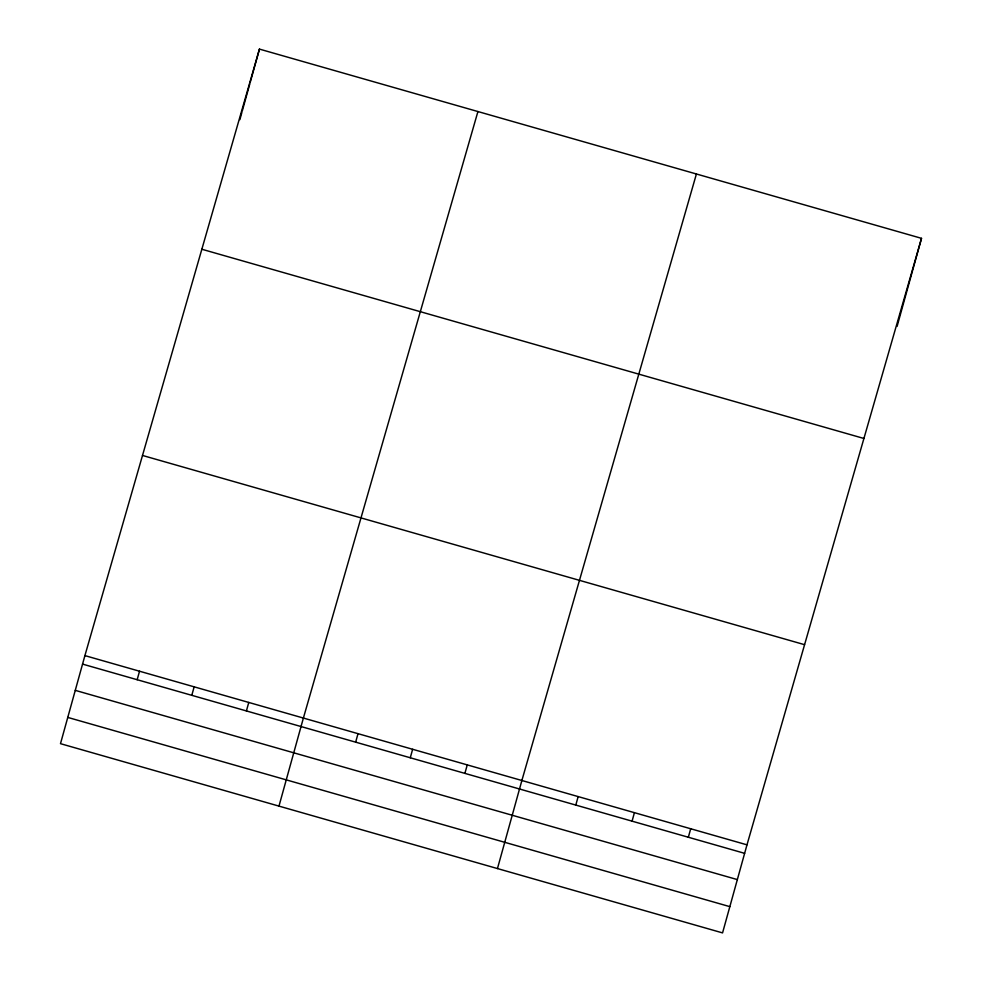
<?xml version="1.0" encoding="UTF-8"?>
<svg xmlns="http://www.w3.org/2000/svg" width="982" height="982" viewBox="0 0 982 982"><rect width="100%" height="100%" fill="white"/><g stroke="black" fill="none" stroke-linecap="round" stroke-linejoin="round"><path stroke-width="1.47" d="M84.906 655.608L60.491 743.669L722.556 932.9L746.983 844.839L921.509 238.331L259.444 49.1L84.906 655.608L746.983 844.839M239.878 119.657L241.903 112.365M242.296 110.905L249.809 83.863M250.214 82.402L259.444 49.1M137.173 679.716L139.53 671.209M191.797 695.33L194.154 686.823M246.408 710.943L248.765 702.437M278.974 806.112L303.389 718.051L477.927 111.543M355.656 742.159L358.013 733.664M410.28 757.773L412.636 749.278M464.891 773.386L467.26 764.88M497.457 868.567L521.872 780.494L696.41 173.998M575.796 805.08L578.153 796.586M632.064 821.173L634.421 812.666M688.345 837.253L690.702 828.747M897.094 326.392L921.509 238.331M201.85 249.244L863.914 438.475M142.5 455.452L804.577 644.683M82.549 664.102L744.626 853.333M75.27 690.358L737.335 879.59M67.77 717.412L729.835 906.644"/></g></svg>
